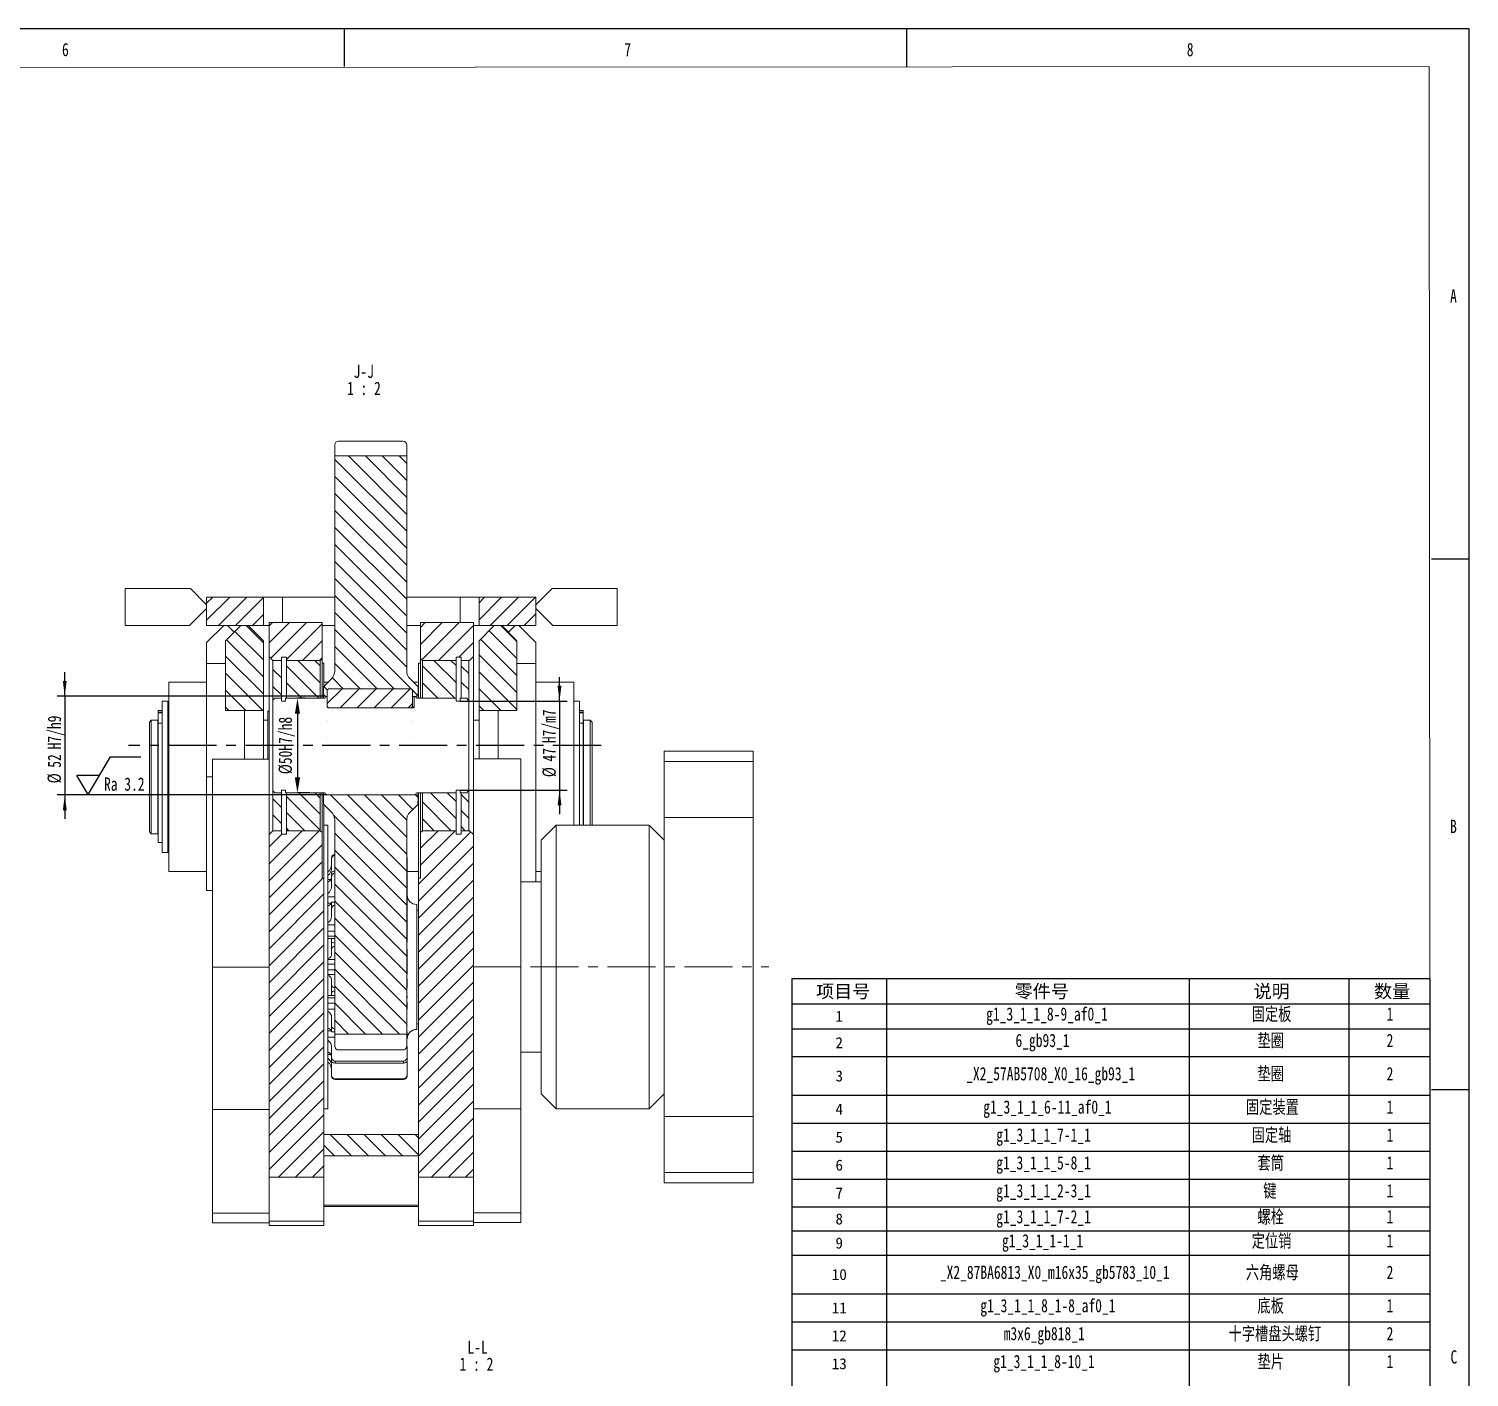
# Model space of a CAD drawing. Header units: millimetres. Extents: x 0 to 1189, y 0 to 841.
# Drawn here: x 808.3 to 1189, y 484.7 to 841 of the extents above; entities that cross this region are included whole.
import ezdxf

# ---------------------------------------------------------------- set-up
doc = ezdxf.new("R2010")
doc.units = ezdxf.units.MM
doc.header["$PDSIZE"] = -1
doc.linetypes.add('CENTERX2', pattern=[20.32, 12.7, -2.54, 2.54, -2.54])
for name, color, linetype in [('10', 7, 'Continuous'), ('5', 7, 'Continuous'), ('9', 7, 'Continuous'), ('图层11', 7, 'CENTERX2')]:
    doc.layers.add(name, color=color, linetype=linetype)
doc.styles.add('SLDTEXTSTYLE0', font='hyswlongfangsong.ttf')
doc.styles.add('SLDTEXTSTYLE1', font='hyswlongfangsong.ttf', dxfattribs={"bigfont": 'bigfont'})
doc.styles.add('SLDTEXTSTYLE3', font='', dxfattribs={"bigfont": 'bigfont'})
doc.styles.add('SLDTEXTSTYLE4', font='')
doc.styles.get('SLDTEXTSTYLE3').set_extended_font_data('宋体')
doc.styles.get('SLDTEXTSTYLE4').set_extended_font_data('宋体')
doc.dimstyles.new('SLDDIMSTYLE6', dxfattribs={"dimtxt": 3.5, "dimasz": 4.08, "dimexe": 0, "dimexo": 0.0625, "dimgap": 0.875, "dimtad": 2, "dimlfac": 2, "dimrnd": 1e-09, "dimzin": 12, "dimdsep": 46, "dimtxsty": 'SLDTEXTSTYLE0', "dimsah": 1, "dimcen": 0.09, "dimadec": 0, "dimazin": 3, "dimtfac": 1, "dimtmove": 0, "dimatfit": 0, "dimfxl": 1, "dimfrac": 2, "dimtolj": 1, "dimarcsym": 0})
doc.dimstyles.new('SLDDIMSTYLE7', dxfattribs={"dimtxt": 3.5, "dimasz": 4.08, "dimexe": 0, "dimexo": 0.0625, "dimgap": 0.875, "dimtad": 2, "dimdec": 0, "dimlfac": 2, "dimrnd": 1e-09, "dimzin": 12, "dimdsep": 46, "dimtxsty": 'SLDTEXTSTYLE0', "dimsah": 1, "dimcen": 0.09, "dimadec": 0, "dimazin": 3, "dimtfac": 1, "dimtdec": 0, "dimtmove": 0, "dimatfit": 0, "dimfxl": 1, "dimfrac": 2, "dimtolj": 1, "dimarcsym": 0})
pattern_1 = [(135, (0, 0), (-2.12132, -2.12132), [])]

# ---------------------------------------------------------------- blocks, each defined once
blk = doc.blocks.new('SW_TABLEANNOTATION_0')
at = {"layer": '10', "color": 0}
for p, q in [((0, 0), (0, -523.83)), ((168.62, 0), (0, 0)), ((24.94, 0), (24.94, -6.57)), ((104.97, 0), (104.97, -6.57)), ((147.2, 0), (147.2, -6.57)), ((168.62, -523.83), (168.62, 0)), ((0, -6.57), (168.62, -6.57)), ((24.94, -6.57), (24.94, -523.83)), ((104.97, -6.57), (104.97, -523.83)), ((147.2, -6.57), (147.2, -523.83)), ((0, -13.13), (168.62, -13.13)), ((0, -20.5), (168.62, -20.5)), ((0, -30.72), (168.62, -30.72)), ((0, -38.1), (168.62, -38.1)), ((0, -45.47), (168.62, -45.47)), ((0, -52.85), (168.62, -52.85)), ((0, -60.22), (168.62, -60.22)), ((0, -66.58), (168.62, -66.58)), ((0, -72.93), (168.62, -72.93)), ((0, -83.21), (168.62, -83.21)), ((0, -90.58), (168.62, -90.58)), ((0, -97.96), (168.62, -97.96))]:
    blk.add_line(p, q, dxfattribs=at)
at = {"layer": '10', "color": 0, "attachment_point": 1}
for s, insert, char_height, style in [('项目号', (6.36, -1.51), 3.5, 'SLDTEXTSTYLE3'), ('零件号', (58.85, -1.51), 3.5, 'SLDTEXTSTYLE3'), ('说明', (122.01, -1.51), 3.5, 'SLDTEXTSTYLE3'), ('数量', (153.84, -1.51), 3.5, 'SLDTEXTSTYLE3'), ('g1_3_1_1_8-9_af0_1', (51.31, -7.51), 3.5, 'SLDTEXTSTYLE0'), ('固定板', (121.49, -7.51), 3.5, 'SLDTEXTSTYLE1'), ('1', (11.5, -8.4), 2.91, 'SLDTEXTSTYLE4'), ('1', (157.14, -7.51), 3.5, 'SLDTEXTSTYLE0'), ('6_gb93_1', (59.07, -14.48), 3.5, 'SLDTEXTSTYLE0'), ('垫圈', (123.02, -14.48), 3.5, 'SLDTEXTSTYLE1'), ('2', (157.14, -14.48), 3.5, 'SLDTEXTSTYLE0'), ('2', (11.5, -15.37), 2.91, 'SLDTEXTSTYLE4'), ('垫圈', (123.02, -23.28), 3.5, 'SLDTEXTSTYLE1'), ('3', (11.5, -24.16), 2.91, 'SLDTEXTSTYLE4'), ('_X2_57AB5708_X0_16_gb93_1', (46.04, -23.28), 3.5, 'SLDTEXTSTYLE0'), ('2', (157.14, -23.28), 3.5, 'SLDTEXTSTYLE0'), ('4', (11.5, -32.96), 2.91, 'SLDTEXTSTYLE4'), ('g1_3_1_1_6-11_af0_1', (50.54, -32.07), 3.5, 'SLDTEXTSTYLE0'), ('固定装置', (119.96, -32.07), 3.5, 'SLDTEXTSTYLE1'), ('1', (157.14, -32.07), 3.5, 'SLDTEXTSTYLE0'), ('5', (11.5, -40.34), 2.91, 'SLDTEXTSTYLE4'), ('g1_3_1_1_7-1_1', (53.98, -39.45), 3.5, 'SLDTEXTSTYLE0'), ('固定轴', (121.49, -39.45), 3.5, 'SLDTEXTSTYLE1'), ('1', (157.14, -39.45), 3.5, 'SLDTEXTSTYLE0'), ('6', (11.5, -47.71), 2.91, 'SLDTEXTSTYLE4'), ('g1_3_1_1_5-8_1', (53.98, -46.82), 3.5, 'SLDTEXTSTYLE0'), ('套筒', (123.02, -46.82), 3.5, 'SLDTEXTSTYLE1'), ('1', (157.14, -46.82), 3.5, 'SLDTEXTSTYLE0'), ('7', (11.5, -55.09), 2.91, 'SLDTEXTSTYLE4'), ('g1_3_1_1_2-3_1', (53.98, -54.2), 3.5, 'SLDTEXTSTYLE0'), ('键', (124.55, -54.2), 3.5, 'SLDTEXTSTYLE1'), ('1', (157.14, -54.2), 3.5, 'SLDTEXTSTYLE0'), ('螺栓', (123.02, -61.06), 3.5, 'SLDTEXTSTYLE1'), ('8', (11.5, -61.95), 2.91, 'SLDTEXTSTYLE4'), ('g1_3_1_1_7-2_1', (53.98, -61.06), 3.5, 'SLDTEXTSTYLE0'), ('1', (157.14, -61.06), 3.5, 'SLDTEXTSTYLE0'), ('9', (11.5, -68.31), 2.91, 'SLDTEXTSTYLE4'), ('g1_3_1_1-1_1', (55.52, -67.42), 3.5, 'SLDTEXTSTYLE0'), ('定位销', (121.49, -67.42), 3.5, 'SLDTEXTSTYLE1'), ('1', (157.14, -67.42), 3.5, 'SLDTEXTSTYLE0'), ('_X2_87BA6813_X0_m16x35_gb5783_10_1', (39.08, -75.74), 3.5, 'SLDTEXTSTYLE0'), ('六角螺母', (119.96, -75.74), 3.5, 'SLDTEXTSTYLE1'), ('2', (157.14, -75.74), 3.5, 'SLDTEXTSTYLE0'), ('10', (10.53, -76.62), 2.91, 'SLDTEXTSTYLE4'), ('11', (10.53, -85.45), 2.91, 'SLDTEXTSTYLE4'), ('g1_3_1_1_8_1-8_af0_1', (49.77, -84.56), 3.5, 'SLDTEXTSTYLE0'), ('底板', (123.02, -84.56), 3.5, 'SLDTEXTSTYLE1'), ('1', (157.14, -84.56), 3.5, 'SLDTEXTSTYLE0'), ('12', (10.53, -92.83), 2.91, 'SLDTEXTSTYLE4'), ('m3x6_gb818_1', (55.94, -91.94), 3.5, 'SLDTEXTSTYLE0'), ('十字槽盘头螺钉', (115.37, -91.94), 3.5, 'SLDTEXTSTYLE1'), ('2', (157.14, -91.94), 3.5, 'SLDTEXTSTYLE0'), ('垫片', (123.02, -99.31), 3.5, 'SLDTEXTSTYLE1'), ('13', (10.53, -100.2), 2.91, 'SLDTEXTSTYLE4'), ('g1_3_1_1_8-10_1', (53.22, -99.31), 3.5, 'SLDTEXTSTYLE0'), ('1', (157.14, -99.31), 3.5, 'SLDTEXTSTYLE0')]:
    blk.add_mtext(s, dxfattribs=dict(at, insert=insert, char_height=char_height, style=style))
blk = doc.blocks.new('_D_31')
at = {"layer": '10', "color": 0, "lineweight": -2}
for p, q in [((881.34, 664.13), (879.34, 664.13)), ((879.34, 660.05), (879.34, 643.21)), ((882.55, 639.13), (879.34, 639.13))]:
    blk.add_line(p, q, dxfattribs=at)
at = {"layer": '10', "color": 0}
for points in [[(878.66, 660.05), (880.02, 660.05), (879.34, 664.13)], [(878.66, 643.21), (880.02, 643.21), (879.34, 639.13)]]:
    blk.add_solid(points, dxfattribs=at)
at = {"layer": 'Defpoints', "color": 0}
for p in [(881.4, 664.13), (879.34, 639.13), (882.61, 639.13)]:
    blk.add_point(p, dxfattribs=at)
at = {"layer": '10', "color": 0, "insert": (874.37, 651.63), "char_height": 3.5, "attachment_point": 2, "rotation": 90, "style": 'SLDTEXTSTYLE0'}
blk.add_mtext('\\A1;%%c50H7/h8', dxfattribs=at)
blk = doc.blocks.new('_D_32')
at = {"layer": '10'}
for p, q in [((817.85, 664.63), (817.85, 670.98)), ((886.72, 664.63), (815.85, 664.63)), ((817.85, 664.63), (817.85, 638.63)), ((887.1, 638.63), (815.85, 638.63)), ((817.85, 638.63), (817.85, 632.28))]:
    blk.add_line(p, q, dxfattribs=at)
for points in [[(817.85, 664.63), (818.36, 668.71), (817.34, 668.71)], [(817.85, 638.63), (817.34, 634.55), (818.36, 634.55)]]:
    blk.add_solid(points, dxfattribs=at)
at = {"layer": '10', "char_height": 3.5, "attachment_point": 1, "rotation": 90, "style": 'SLDTEXTSTYLE0'}
for s, insert in [(' H7/h9', (813.34, 648.83)), ('52', (813.34, 645.75)), ('%%c', (813.32, 641.64))]:
    blk.add_mtext(s, dxfattribs=dict(at, insert=insert))
blk = doc.blocks.new('_D_33')
at = {"layer": '10'}
for p, q in [((948.6, 663.38), (948.6, 669.73)), ((922.35, 663.38), (950.6, 663.38)), ((948.6, 663.38), (948.6, 639.88)), ((922.35, 639.88), (950.6, 639.88)), ((948.6, 639.88), (948.6, 633.53))]:
    blk.add_line(p, q, dxfattribs=at)
for points in [[(948.6, 663.38), (949.11, 667.46), (948.09, 667.46)], [(948.6, 639.88), (948.09, 635.8), (949.11, 635.8)]]:
    blk.add_solid(points, dxfattribs=at)
at = {"layer": '10', "char_height": 3.5, "attachment_point": 1, "rotation": 90, "style": 'SLDTEXTSTYLE0'}
for s, insert in [(' H7/m7', (944.09, 650.46)), ('47', (944.09, 647.39)), ('%%c', (944.08, 643.27))]:
    blk.add_mtext(s, dxfattribs=dict(at, insert=insert))
blk = doc.blocks.new('SW_NOTE_46')
at = {"layer": '10', "color": 0, "char_height": 3.5, "attachment_point": 2, "style": 'SLDTEXTSTYLE0'}
for s, insert in [('J-J', (3.17, 4.51)), ('1 : 2', (3.21, 0.01))]:
    blk.add_mtext(s, dxfattribs=dict(at, insert=insert))
blk = doc.blocks.new('SW_SFSYMBOL_2')
at = {"layer": '10', "color": 0}
for p, q in [((-4.2, 0), (1.7, 10)), ((1.7, 10), (9.75, 10)), ((-4.2, 0), (-7.15, 5)), ((-1.25, 5), (-7.15, 5))]:
    blk.add_line(p, q, dxfattribs=at)
at = {"layer": '10', "color": 0, "insert": (0, 4.51), "char_height": 3.5, "attachment_point": 1, "style": 'SLDTEXTSTYLE0'}
blk.add_mtext('Ra 3.2', dxfattribs=at)
blk = doc.blocks.new('SW_NOTE_60')
at = {"layer": '10', "color": 0, "char_height": 3.5, "attachment_point": 2, "style": 'SLDTEXTSTYLE0'}
for s, insert in [('L-L', (3.39, 4.51)), ('1 : 2', (3.1, 0.01))]:
    blk.add_mtext(s, dxfattribs=dict(at, insert=insert))

msp = doc.modelspace()

# ---------------------------------------------------------------- hatches: boundary and pattern name
at = {"linetype": 'Continuous', "lineweight": 0}
h = msp.add_hatch(dxfattribs=at)
h.set_pattern_fill('ANSI31', angle=90, style=0)
edge = h.paths.add_edge_path()
edge.add_arc((886.2242, 671.3705), 3, -45, 0.002317, ccw=False)
edge.add_line((888.3456, 669.2491), (886.2242, 667.1278))
edge.add_line((886.2242, 667.1278), (886.2242, 665.1278))
edge.add_line((886.2242, 665.1278), (886.7456, 664.6401))
edge.add_line((886.7456, 664.6401), (887.2266, 664.6401))
edge.add_line((887.2266, 664.6401), (887.2204, 666.351))
edge.add_line((887.2204, 666.351), (887.4489, 666.6191))
edge.add_line((887.4489, 666.6191), (909.4343, 666.6393))
edge.add_line((909.4343, 666.6393), (909.7007, 666.3418))
edge.add_line((909.7007, 666.3418), (909.7242, 664.6278))
edge.add_line((909.7242, 664.6278), (910.735, 664.6121))
edge.add_line((910.735, 664.6121), (911.2443, 665.1131))
edge.add_line((911.2443, 665.1131), (911.2242, 667.1278))
edge.add_line((911.2242, 667.1278), (909.1029, 669.2491))
edge.add_arc((911.2242, 671.3705), 3, 179.998183, 225, ccw=False)
edge.add_line((908.2242, 671.3706), (908.2242, 728.1479))
edge.add_line((908.2242, 728.1479), (889.2242, 728.1479))
edge.add_line((889.2242, 728.1479), (889.2242, 671.3706))
h = msp.add_hatch(dxfattribs=at)
h.set_pattern_fill('ANSI31', style=0)
h.paths.add_polyline_path([(855.3492, 690.8278), (855.3492, 683.3278), (870.3492, 683.3278), (870.3492, 690.8278)], flags=0)
h = msp.add_hatch(dxfattribs=at)
h.set_pattern_fill('ANSI31', style=0)
h.paths.add_polyline_path([(927.3492, 690.8278), (927.3492, 683.3278), (942.3492, 683.3278), (942.3492, 690.8278)], flags=0)
h = msp.add_hatch(dxfattribs=at)
h.set_pattern_fill('ANSI31', angle=90, style=0)
h.paths.add_polyline_path([(870.3492, 679.3278), (866.3492, 683.3278), (864.3492, 683.3278), (860.3492, 679.3278), (860.3492, 660.9278), (870.3492, 660.9278)], flags=0)
h = msp.add_hatch(dxfattribs=at)
h.set_pattern_fill('ANSI31', style=0)
h.paths.add_polyline_path([(875.0992, 675.0028), (876.4492, 675.0028), (876.4492, 674.1278), (885.3496, 674.1278), (885.8492, 674.6274), (885.8492, 684.1278), (871.8492, 684.1278), (871.8492, 675.1274), (872.8488, 674.1278), (875.0992, 674.1278)], flags=0)
h = msp.add_hatch(dxfattribs=at)
h.set_pattern_fill('ANSI31', style=0)
h.paths.add_polyline_path([(921.2492, 674.1278), (921.2492, 675.0028), (922.5992, 675.0028), (922.5992, 674.1278), (924.8496, 674.1278), (925.8492, 675.1274), (925.8492, 684.1278), (911.8492, 684.1278), (911.8492, 674.6274), (912.3488, 674.1278)], flags=0)
h = msp.add_hatch(dxfattribs=at)
h.set_pattern_fill('ANSI31', angle=90, style=0)
h.paths.add_polyline_path([(937.3492, 679.3278), (933.3492, 683.3278), (931.3492, 683.3278), (927.3492, 679.3278), (927.3492, 660.9278), (937.3492, 660.9278)], flags=0)
h = msp.add_hatch()
h.set_pattern_fill('ANSI31', color=256, angle=90, style=0)
h.paths.add_polyline_path([(885.3496, 674.1278), (876.4492, 674.1278), (876.4492, 664.1278), (885.3496, 664.1278)])
h.paths.add_polyline_path([(875.0992, 674.1278), (872.8488, 674.1278), (872.8488, 663.6274), (873.3492, 664.1278), (875.0992, 664.1278)])
h = msp.add_hatch()
h.set_pattern_fill('ANSI31', color=256, angle=90, style=0)
h.paths.add_polyline_path([(921.2492, 639.1278), (912.3488, 639.1278), (912.3488, 629.1278), (921.2492, 629.1278)])
h.paths.add_polyline_path([(921.2492, 674.1278), (912.3488, 674.1278), (912.3488, 664.1278), (921.2492, 664.1278)])
h = msp.add_hatch()
h.set_pattern_fill('_USER', color=256, scale=3, angle=135, style=0, pattern_type=0)
h.set_pattern_definition(pattern_1)
h.paths.add_polyline_path([(924.6001, 674.1278), (922.5992, 674.1278), (922.5992, 664.1278), (924.0992, 664.1278), (924.6001, 663.3779)])
h.paths.add_polyline_path([(924.6001, 639.8784), (924.0992, 639.1278), (922.5992, 639.1278), (922.5992, 629.1278), (924.6001, 629.1278)])
h = msp.add_hatch(dxfattribs=at)
h.set_pattern_fill('ANSI31', style=0)
edge = h.paths.add_edge_path(flags=0)
edge.add_spline(control_points=[(887.2245, 661.9279), (887.3245, 661.8279), (887.4245, 661.7279), (887.5245, 661.6279)], knot_values=[0.00000043, 0.00000043, 0.00000043, 0.00000043, 0.00084897, 0.00084897, 0.00084897, 0.00084897], weights=[1, 1, 1, 1], degree=3, periodic=0)
edge.add_line((887.5245, 661.6279), (909.424, 661.6279))
edge.add_spline(control_points=[(909.424, 661.6279), (909.524, 661.7279), (909.624, 661.8279), (909.724, 661.9279)], knot_values=[0.00000032, 0.00000032, 0.00000032, 0.00000032, 0.00084886, 0.00084886, 0.00084886, 0.00084886], weights=[1, 1, 1, 1], degree=3, periodic=0)
edge.add_ellipse((905.7242, 651.6278), major_axis=(0, 897.1659), ratio=0.00445848, start_angle=270.6578107, end_angle=270.9388387)
edge.add_spline(control_points=[(909.7237, 666.328), (909.6237, 666.428), (909.5236, 666.528), (909.4236, 666.628)], knot_values=[0.00000043, 0.00000043, 0.00000043, 0.00000043, 0.00084906, 0.00084906, 0.00084906, 0.00084906], weights=[1, 1, 1, 1], degree=3, periodic=0)
edge.add_line((909.4236, 666.628), (887.5248, 666.628))
edge.add_spline(control_points=[(887.5248, 666.628), (887.4248, 666.528), (887.3248, 666.428), (887.2248, 666.328)], knot_values=[0.00000032, 0.00000032, 0.00000032, 0.00000032, 0.00084895, 0.00084895, 0.00084895, 0.00084895], weights=[1, 1, 1, 1], degree=3, periodic=0)
edge.add_ellipse((891.2242, 651.6278), major_axis=(0, 897.1659), ratio=0.00445848, start_angle=89.0611613, end_angle=89.3421893)
h = msp.add_hatch()
h.set_pattern_fill('_USER', color=256, scale=3, angle=135, style=0, pattern_type=0)
h.set_pattern_definition(pattern_1)
h.paths.add_polyline_path([(885.3496, 639.1278), (876.4492, 639.1278), (876.4492, 629.1278), (885.3496, 629.1278)])
h.paths.add_polyline_path([(875.0992, 639.1278), (873.3492, 639.1278), (872.8488, 639.6282), (872.8488, 629.1278), (875.0992, 629.1278)])
h = msp.add_hatch(dxfattribs=at)
h.set_pattern_fill('ANSI31', angle=90, style=0)
edge = h.paths.add_edge_path()
edge.add_arc((911.2242, 631.8852), 3, 135, 180.002317, ccw=False)
edge.add_line((909.1029, 634.0065), (911.2242, 636.1278))
edge.add_line((911.2242, 636.1278), (911.2242, 638.6))
edge.add_line((911.2242, 638.6), (898.7242, 638.5901))
edge.add_line((898.7242, 638.5901), (886.2242, 638.5649))
edge.add_line((886.2242, 638.5649), (886.2242, 636.1278))
edge.add_line((886.2242, 636.1278), (888.3456, 634.0065))
edge.add_arc((886.2242, 631.8852), 3, 0, 45, ccw=False)
edge.add_line((889.2242, 631.8852), (889.2242, 575.4001))
edge.add_line((889.2242, 575.4001), (908.2242, 575.4001))
edge.add_line((908.2242, 575.4001), (908.2242, 631.8851))
h = msp.add_hatch(dxfattribs=at)
h.set_pattern_fill('ANSI31', style=0)
h.paths.add_polyline_path([(885.3496, 629.1278), (876.4492, 629.1278), (876.4492, 628.2528), (875.0992, 628.2528), (875.0992, 629.1278), (872.8488, 629.1278), (871.8492, 628.1282), (871.8492, 537.5787), (886.3492, 537.5787), (886.3492, 616.6278), (885.8492, 616.6278), (885.8492, 628.6282)], flags=0)
h = msp.add_hatch(dxfattribs=at)
h.set_pattern_fill('ANSI31', style=0)
h.paths.add_polyline_path([(921.2492, 629.1278), (912.3488, 629.1278), (911.8492, 628.6282), (911.8492, 616.6278), (911.3492, 616.6278), (911.3492, 537.5787), (925.8492, 537.5787), (925.8492, 628.1282), (924.8496, 629.1278), (922.5992, 629.1278), (922.5992, 628.2528), (921.2492, 628.2528)], flags=0)
h = msp.add_hatch(dxfattribs=at)
h.set_pattern_fill('ANSI31', angle=90, style=0)
h.paths.add_polyline_path([(911.3492, 543.1962), (911.3492, 548.8136), (886.3492, 548.8136), (886.3492, 543.1962)], flags=0)

# ---------------------------------------------------------------- linework, layer by layer
at = {"color": 7, "linetype": 'Continuous', "lineweight": 15}
for p, q in [((889.2242, 728.1479), (889.2242, 731.0826)), ((907.2242, 732.0731), (890.2242, 732.0731)), ((908.2242, 728.1479), (908.2242, 731.0826)), ((908.2242, 728.1479), (889.2242, 728.1479)), ((889.2242, 728.1479), (889.2242, 671.3706)), ((908.2242, 728.1479), (908.2242, 671.3706)), ((851.0492, 693.1278), (833.8492, 693.1278)), ((833.8492, 693.1278), (833.8492, 683.3278)), ((855.3492, 688.8278), (851.0492, 693.1278)), ((942.3492, 688.8278), (946.6492, 693.1278)), ((963.8492, 693.1278), (946.6492, 693.1278)), ((963.8492, 683.3278), (963.8492, 693.1278)), ((855.3492, 690.8278), (870.3492, 690.8278)), ((855.3492, 690.8278), (855.3492, 683.3278)), ((870.3492, 683.3278), (870.3492, 690.8278)), ((875.3492, 690.8278), (870.3492, 690.8278)), ((889.2242, 690.8278), (875.3492, 690.8278)), ((922.3492, 690.8278), (908.2242, 690.8278)), ((927.3492, 690.8278), (922.3492, 690.8278)), ((927.3492, 690.8278), (927.3492, 683.3278)), ((927.3492, 690.8278), (942.3492, 690.8278)), ((942.3492, 683.3278), (942.3492, 690.8278)), ((850.8492, 683.3278), (855.3492, 687.8278)), ((942.3492, 687.8278), (946.8492, 683.3278)), ((833.8492, 683.3278), (850.8492, 683.3278)), ((855.3492, 683.3278), (870.3492, 683.3278)), ((859.8492, 683.3278), (855.3492, 678.8278)), ((864.3492, 683.3278), (860.3492, 679.3278)), ((860.8492, 683.3278), (862.5992, 681.5778)), ((866.3492, 683.3278), (864.3492, 683.3278)), ((870.3492, 679.3278), (866.3492, 683.3278)), ((871.8492, 683.3278), (870.3492, 683.3278)), ((885.8492, 684.1278), (871.8492, 684.1278)), ((871.8492, 675.1274), (871.8492, 684.1278)), ((885.8492, 684.1278), (885.8492, 674.6274)), ((885.8492, 683.3278), (889.2242, 683.3278)), ((908.2242, 683.3278), (911.8492, 683.3278)), ((911.8492, 684.1278), (911.8492, 674.6274)), ((925.8492, 684.1278), (911.8492, 684.1278)), ((925.8492, 675.1274), (925.8492, 684.1278)), ((927.3492, 683.3278), (925.8492, 683.3278)), ((931.3492, 683.3278), (927.3492, 679.3278)), ((927.3492, 683.3278), (942.3492, 683.3278)), ((933.3492, 683.3278), (931.3492, 683.3278)), ((937.3492, 679.3278), (933.3492, 683.3278)), ((936.8492, 683.3278), (935.0992, 681.5778)), ((937.8492, 683.3278), (942.3492, 678.8278)), ((946.8492, 683.3278), (963.8492, 683.3278)), ((855.3492, 678.8278), (855.3492, 673.3278)), ((860.3492, 660.9278), (860.3492, 679.3278)), ((870.3492, 660.9278), (870.3492, 679.3278)), ((927.3492, 660.9278), (927.3492, 679.3278)), ((937.3492, 660.9278), (937.3492, 679.3278)), ((942.3492, 678.8278), (942.3492, 673.3278)), ((872.8488, 674.1278), (871.8492, 675.1274)), ((871.8492, 675.1274), (871.8492, 628.1282)), ((875.0992, 674.1278), (872.8488, 674.1278)), ((872.8488, 674.1278), (872.8488, 629.1278)), ((875.0992, 675.0028), (875.0992, 674.1278)), ((876.4492, 675.0028), (875.0992, 675.0028)), ((875.0992, 674.1278), (875.0992, 664.1278)), ((876.4492, 675.0028), (876.4492, 674.1278)), ((885.3496, 674.1278), (876.4492, 674.1278)), ((876.4492, 664.1278), (876.4492, 674.1278)), ((885.8492, 674.6274), (885.3496, 674.1278)), ((885.3496, 664.1278), (885.3496, 674.1278)), ((885.8492, 664.1278), (885.8492, 674.6274)), ((912.3488, 674.1278), (911.8492, 674.6274)), ((911.8492, 664.1278), (911.8492, 674.6274)), ((912.3488, 674.1278), (912.3488, 664.1278)), ((921.2492, 674.1278), (912.3488, 674.1278)), ((922.5992, 675.0028), (921.2492, 675.0028)), ((921.2492, 675.0028), (921.2492, 674.1278)), ((921.2492, 674.1278), (921.2492, 664.1278)), ((922.5992, 675.0028), (922.5992, 674.1278)), ((924.8496, 674.1278), (922.5992, 674.1278)), ((922.5992, 664.1278), (922.5992, 674.1278)), ((924.6001, 629.1278), (924.6001, 674.1278)), ((925.8492, 675.1274), (924.8496, 674.1278)), ((925.8492, 675.1274), (925.8492, 628.1282)), ((860.3492, 673.3278), (855.3492, 673.3278)), ((855.3492, 643.3278), (855.3492, 673.3278)), ((885.8492, 673.3664), (886.3492, 673.3664)), ((886.3492, 673.3664), (886.3492, 667.2528)), ((911.3492, 673.3664), (911.8492, 673.3664)), ((911.3492, 673.3664), (911.3492, 664.1278)), ((942.3492, 673.3278), (937.3492, 673.3278)), ((942.3492, 673.3278), (942.3492, 643.3278)), ((855.3492, 668.3278), (845.3492, 668.3278)), ((845.3492, 668.3278), (845.3492, 618.3278)), ((888.3456, 669.2491), (886.2242, 667.1278)), ((886.2242, 665.1278), (886.2242, 667.1278)), ((887.4242, 668.3278), (886.3492, 668.3278)), ((887.5248, 666.628), (887.2248, 666.328)), ((887.5248, 666.628), (909.4236, 666.628)), ((911.2242, 667.1278), (909.1029, 669.2491)), ((909.7237, 666.328), (909.4236, 666.628)), ((911.3492, 668.3278), (910.0242, 668.3278)), ((911.2242, 665.1278), (911.2242, 667.1278)), ((952.3492, 668.3278), (942.3492, 668.3278)), ((952.3492, 630.6278), (952.3492, 668.3278)), ((845.0492, 663.3278), (843.5492, 663.3278)), ((843.5492, 663.3278), (843.5492, 623.3278)), ((845.0492, 623.3278), (845.0492, 663.3278)), ((873.3492, 664.1278), (872.8492, 663.6278)), ((872.8492, 639.6278), (872.8492, 663.6278)), ((875.0992, 664.1278), (873.3492, 664.1278)), ((875.0992, 663.3778), (875.0992, 664.1278)), ((876.1992, 663.3778), (875.0992, 663.3778)), ((876.1992, 663.3778), (876.1992, 664.1278)), ((886.5992, 664.1278), (876.1992, 664.1278)), ((886.7242, 664.6278), (886.2242, 665.1278)), ((886.2242, 665.1278), (886.2242, 664.1278)), ((887.2246, 664.6278), (886.7242, 664.6278)), ((887.2246, 664.6278), (887.0992, 664.6278)), ((910.7242, 664.6278), (909.7238, 664.6278)), ((910.3492, 664.6278), (910.2238, 664.6278)), ((911.2242, 665.1278), (910.7242, 664.6278)), ((910.7242, 664.6278), (910.7242, 664.1613)), ((921.2492, 664.1278), (910.8492, 664.1278)), ((911.2242, 665.1278), (911.2242, 664.1278)), ((921.2492, 663.3778), (921.2492, 664.1278)), ((922.3492, 663.3778), (921.2492, 663.3778)), ((922.3492, 663.3778), (922.3492, 664.1278)), ((924.0992, 664.1278), (922.3492, 664.1278)), ((924.6001, 663.3778), (924.0992, 664.1278)), ((953.8492, 663.3278), (952.3492, 663.3278)), ((953.8492, 630.6278), (953.8492, 663.3278)), ((843.5492, 660.8976), (842.5492, 660.8976)), ((842.5492, 660.8976), (842.5492, 660.4698)), ((842.5492, 660.4698), (843.5492, 660.4698)), ((842.5492, 660.4698), (842.5492, 660.2926)), ((842.5492, 660.2926), (843.5492, 660.2926)), ((842.5492, 657.4956), (842.5492, 660.2926)), ((845.3492, 660.8778), (845.0492, 660.5778)), ((860.3492, 660.9278), (870.3492, 660.9278)), ((865.3492, 660.9278), (865.3492, 648.0278)), ((870.3492, 648.0278), (870.3492, 660.9278)), ((871.8492, 660.8778), (871.5492, 660.5778)), ((871.5492, 660.5778), (871.5492, 648.0278)), ((887.2245, 661.9279), (887.5245, 661.6279)), ((910.024, 661.6279), (887.4245, 661.6279)), ((887.5245, 661.6279), (909.424, 661.6279)), ((909.424, 661.6279), (909.724, 661.9279)), ((927.3492, 660.9278), (937.3492, 660.9278)), ((927.3492, 660.9278), (927.3492, 648.1278)), ((932.3492, 648.1278), (932.3492, 660.9278)), ((954.8492, 660.8976), (953.8492, 660.8976)), ((953.8492, 660.4698), (954.8492, 660.4698)), ((953.8492, 660.2926), (954.8492, 660.2926)), ((954.8492, 660.8976), (954.8492, 660.4698)), ((954.8492, 660.2926), (954.8492, 660.4698)), ((954.8492, 660.2926), (954.8492, 657.4956)), ((840.6993, 658.3278), (840.1992, 657.8278)), ((840.1992, 657.8278), (840.1992, 628.8279)), ((842.4492, 658.3278), (840.6993, 658.3278)), ((840.6993, 658.3278), (840.6993, 628.3278)), ((842.4492, 658.3278), (842.4492, 628.3278)), ((842.5492, 657.5778), (842.4492, 657.5778)), ((842.5492, 657.4956), (842.5492, 626.0178)), ((843.5492, 657.4956), (842.5492, 657.4956)), ((871.5492, 658.3278), (870.3492, 658.3278)), ((927.3492, 658.3278), (925.8492, 658.3278)), ((954.8492, 657.4956), (953.8492, 657.4956)), ((954.9492, 657.5778), (954.8492, 657.5778)), ((954.8492, 657.4956), (954.8492, 630.6278)), ((956.6992, 658.3278), (954.9492, 658.3278)), ((954.9492, 658.3278), (954.9492, 630.6278)), ((957.1992, 657.8278), (956.6992, 658.3278)), ((956.6992, 630.6278), (956.6992, 658.3278)), ((957.1992, 630.6278), (957.1992, 657.8278)), ((871.8492, 648.0278), (856.8492, 648.0278)), ((856.8492, 648.0278), (856.8492, 593.0839)), ((938.3492, 648.1278), (925.8492, 648.1278)), ((938.3492, 648.1278), (938.3492, 593.1278)), ((999.7492, 650.1278), (976.2492, 650.1278)), ((976.2492, 650.1278), (976.2492, 647.4206)), ((999.7492, 647.4206), (976.2492, 647.4206)), ((976.2492, 647.4206), (976.2492, 632.5768)), ((999.7492, 647.4206), (999.7492, 650.1278)), ((999.7492, 632.5768), (999.7492, 647.4206)), ((855.3492, 643.3278), (855.3492, 613.3278)), ((942.3492, 643.3278), (942.3492, 615.6278)), ((872.8492, 639.6278), (873.3492, 639.1278)), ((875.0992, 639.8778), (876.1992, 639.8778)), ((875.0992, 639.1278), (875.0992, 639.8778)), ((876.1992, 639.1278), (876.1992, 639.8778)), ((921.2492, 639.8778), (922.3492, 639.8778)), ((921.2492, 639.1278), (921.2492, 639.8778)), ((922.3492, 639.1278), (922.3492, 639.8778)), ((924.0992, 639.1278), (924.5992, 639.8771)), ((873.3492, 639.1278), (875.0992, 639.1278)), ((875.0992, 639.1278), (875.0992, 629.1278)), ((876.1992, 639.1278), (886.5992, 639.1278)), ((876.4492, 629.1278), (876.4492, 639.1278)), ((885.3496, 629.1278), (885.3496, 639.1278)), ((885.8492, 628.6282), (885.8492, 639.1278)), ((886.2242, 639.1278), (886.2242, 638.752)), ((886.2242, 638.752), (886.2242, 636.6958)), ((886.2242, 638.6045), (911.2242, 638.6045)), ((886.2242, 636.6704), (886.2242, 636.6958)), ((886.2242, 636.4926), (886.2242, 636.6704)), ((886.2242, 636.4926), (886.2242, 636.4777)), ((886.2242, 636.1278), (886.2242, 636.4777)), ((886.2242, 636.1278), (888.3456, 634.0065)), ((886.3435, 638.6045), (911.1049, 638.6045)), ((886.3492, 636.0028), (886.3492, 616.6278)), ((887.0992, 638.6278), (910.3492, 638.6278)), ((909.1029, 634.0065), (911.2242, 636.1278)), ((910.8492, 639.1278), (921.2492, 639.1278)), ((911.1049, 636.4949), (911.2242, 636.4926)), ((911.2242, 639.1278), (911.2242, 638.752)), ((911.2242, 638.752), (911.2242, 636.6958)), ((911.2242, 636.6958), (911.2242, 636.6704)), ((911.2242, 636.4926), (911.2242, 636.4777)), ((911.2242, 636.1278), (911.2242, 636.4777)), ((911.3492, 639.1278), (911.3492, 616.6278)), ((911.8492, 628.6282), (911.8492, 639.1278)), ((912.3488, 639.1278), (912.3488, 629.1278)), ((921.2492, 639.1278), (921.2492, 629.1278)), ((922.3492, 639.1278), (924.0992, 639.1278)), ((922.5992, 629.1278), (922.5992, 639.1278)), ((889.2242, 631.8851), (889.2242, 575.4001)), ((908.2242, 631.8851), (908.2242, 575.4001)), ((976.2492, 632.5768), (999.7492, 632.5768)), ((976.2492, 632.5768), (976.2492, 553.5768)), ((999.7492, 553.5768), (999.7492, 632.5768)), ((840.1992, 628.8279), (840.6993, 628.3278)), ((840.6993, 628.3278), (842.4492, 628.3278)), ((842.4492, 629.0778), (842.5492, 629.0778)), ((871.8492, 628.1282), (872.8488, 629.1278)), ((871.8492, 537.5787), (871.8492, 628.1282)), ((872.8488, 629.1278), (875.0992, 629.1278)), ((875.0992, 629.1278), (875.0992, 628.2528)), ((875.0992, 628.2528), (876.4492, 628.2528)), ((876.4492, 629.1278), (876.4492, 628.2528)), ((876.4492, 629.1278), (885.3496, 629.1278)), ((885.3496, 629.1278), (885.8492, 628.6282)), ((885.8492, 628.6282), (885.8492, 616.6278)), ((887.3492, 630.6278), (886.3492, 630.6278)), ((887.3492, 555.6278), (887.3492, 630.6278)), ((911.8492, 628.6282), (912.3488, 629.1278)), ((911.8492, 628.6282), (911.8492, 616.6278)), ((912.3488, 629.1278), (921.2492, 629.1278)), ((921.2492, 629.1278), (921.2492, 628.2528)), ((921.2492, 628.2528), (922.5992, 628.2528)), ((922.5992, 629.1278), (922.5992, 628.2528)), ((922.5992, 629.1278), (924.8496, 629.1278)), ((924.8496, 629.1278), (925.8492, 628.1282)), ((925.8492, 537.5787), (925.8492, 628.1282)), ((947.7492, 630.6278), (943.7492, 626.6278)), ((972.2492, 630.6278), (947.7492, 630.6278)), ((947.7492, 630.6278), (947.7492, 555.6278)), ((976.2492, 626.6278), (972.2492, 630.6278)), ((972.2492, 555.6278), (972.2492, 630.6278)), ((842.5492, 626.0178), (843.5492, 626.0178)), ((845.0492, 626.0778), (845.3492, 625.7778)), ((943.7492, 626.6278), (943.7492, 593.101)), ((843.5492, 623.3278), (845.0492, 623.3278)), ((888.3492, 621.9814), (888.3492, 621.5516)), ((888.3492, 621.5516), (888.3492, 619.3534)), ((908.3492, 621.9814), (908.3492, 621.5516)), ((908.3492, 621.5516), (908.3492, 618.1826)), ((845.3492, 618.3278), (855.3492, 618.3278)), ((887.3492, 618.3278), (887.3583, 618.3278)), ((888.3492, 618.0076), (888.3492, 616.7872)), ((888.3492, 616.7872), (888.3492, 614.5246)), ((908.3492, 618.3278), (911.3492, 618.3278)), ((908.3492, 618.0076), (908.3492, 616.7872)), ((908.3492, 616.7872), (908.3492, 611.6673)), ((942.3492, 618.3278), (943.7492, 618.3278)), ((855.3492, 613.3278), (856.8492, 613.3278)), ((885.8492, 616.6278), (886.3492, 616.6278)), ((886.3492, 537.5787), (886.3492, 616.6278)), ((911.3492, 616.6278), (911.8492, 616.6278)), ((911.3492, 537.5787), (911.3492, 616.6278)), ((943.7492, 615.6278), (938.3492, 615.6278)), ((888.3492, 610.2461), (888.3492, 608.4209)), ((889.2242, 610.2626), (888.5912, 610.2626)), ((908.3492, 611.6673), (908.3492, 610.2421)), ((908.3492, 610.2461), (908.3492, 608.4209)), ((910.8492, 609.6278), (910.8492, 576.6459)), ((888.3492, 608.4209), (888.3492, 606.4384)), ((908.3492, 608.4209), (908.3492, 604.2444)), ((911.3492, 608.1278), (910.8492, 608.1278)), ((908.3492, 604.2444), (908.3492, 602.6225)), ((908.3492, 601.2407), (908.3492, 602.6225)), ((889.2242, 600.6671), (887.5433, 600.6671)), ((888.3492, 600.4874), (888.3492, 599.8784)), ((888.3492, 599.8784), (888.3492, 597.7263)), ((888.3492, 597.7263), (888.3492, 596.3257)), ((908.3492, 600.6671), (908.2242, 600.6671)), ((908.3492, 601.2407), (908.3492, 600.7639)), ((908.3492, 600.6539), (908.3492, 599.8784)), ((908.3492, 599.8784), (908.3492, 599.7108)), ((908.3492, 597.7263), (908.3492, 595.1292)), ((908.3492, 595.1292), (908.3492, 593.8569)), ((908.3492, 592.3618), (908.3492, 593.8569)), ((871.8492, 593.0839), (856.8492, 593.0839)), ((856.8492, 593.0839), (856.8492, 555.4839)), ((908.3492, 592.3618), (908.3492, 591.0877)), ((908.3492, 590.0175), (908.3492, 588.4831)), ((925.8492, 593.1278), (938.3492, 593.1278)), ((938.3492, 593.1278), (938.3492, 555.6278)), ((943.7492, 593.101), (943.7492, 559.6278)), ((888.3492, 589.8866), (888.3492, 588.4831)), ((888.3492, 588.4831), (888.3492, 586.3317)), ((888.3492, 586.3317), (888.3492, 585.7262)), ((908.3492, 588.4831), (908.3492, 587.5838)), ((887.5411, 585.5495), (889.2242, 585.5495)), ((908.2242, 585.5495), (908.3492, 585.5495)), ((908.3492, 585.5042), (908.3492, 584.9804)), ((908.3492, 583.5995), (908.3492, 583.8555)), ((908.3492, 583.5995), (908.3492, 581.9766)), ((888.3492, 579.7792), (888.3492, 577.7949)), ((888.3492, 577.7949), (888.3492, 575.9717)), ((888.5871, 575.9539), (889.2242, 575.9539)), ((889.2242, 575.4001), (908.2242, 575.4001)), ((889.2242, 572.1749), (889.2242, 575.4001)), ((908.2242, 572.1749), (908.2242, 575.4001)), ((908.3492, 575.9807), (908.3492, 574.5632)), ((910.8492, 578.1278), (911.3492, 578.1278)), ((910.8492, 576.6459), (910.8492, 576.6278)), ((888.3492, 571.7041), (888.3492, 569.441)), ((890.2242, 571.1851), (907.2242, 571.1851)), ((908.3492, 572.111), (908.3492, 569.441)), ((888.3492, 569.441), (888.3492, 568.2236)), ((889.3492, 567.7468), (889.3492, 568.2247)), ((889.3492, 568.2247), (907.3492, 568.2247)), ((907.3492, 567.7468), (889.3492, 567.7468)), ((907.3492, 568.2247), (907.3492, 567.7468)), ((908.3492, 569.441), (908.3492, 568.2236)), ((908.3492, 568.0731), (908.3492, 564.6932)), ((938.3492, 570.6278), (943.7492, 570.6278)), ((888.3492, 566.8905), (888.3492, 564.6932)), ((888.3492, 564.6932), (888.3492, 564.2669)), ((889.3492, 563.5656), (907.3492, 563.5656)), ((889.3492, 563.3982), (889.3492, 563.5656)), ((907.3492, 563.3982), (889.3492, 563.3982)), ((907.3492, 563.5656), (907.3492, 563.3982)), ((908.3492, 564.6932), (908.3492, 564.2669)), ((943.7492, 559.6278), (947.7492, 555.6278)), ((972.2492, 555.6278), (976.2492, 559.6278)), ((871.8492, 555.4839), (856.8492, 555.4839)), ((856.8492, 555.4839), (856.8492, 528.1059)), ((886.3492, 555.6278), (887.3492, 555.6278)), ((938.3492, 555.6278), (925.8492, 555.6278)), ((938.3492, 555.6278), (938.3492, 528.1278)), ((947.7492, 555.6278), (972.2492, 555.6278)), ((999.7492, 553.5768), (976.2492, 553.5768)), ((976.2492, 553.5768), (976.2492, 538.8073)), ((999.7492, 538.8073), (999.7492, 553.5768)), ((911.3492, 548.8136), (886.3492, 548.8136)), ((886.3492, 548.8136), (886.3492, 543.1962)), ((911.3492, 543.1962), (911.3492, 548.8136)), ((911.3492, 543.1962), (886.3492, 543.1962)), ((871.8492, 537.5787), (886.3492, 537.5787)), ((871.8492, 537.5787), (871.8492, 525.927)), ((886.3492, 525.927), (886.3492, 537.5787)), ((911.3492, 537.5787), (925.8492, 537.5787)), ((911.3492, 537.5787), (911.3492, 525.927)), ((925.8492, 537.5787), (925.8492, 525.927)), ((999.7492, 538.8073), (976.2492, 538.8073)), ((976.2492, 538.8073), (976.2492, 536.1278)), ((999.7492, 536.1278), (999.7492, 538.8073)), ((976.2492, 536.1278), (999.7492, 536.1278)), ((911.3492, 530.2041), (886.3492, 530.2041)), ((886.3492, 529.8278), (911.3492, 529.8278)), ((871.8492, 528.1059), (856.8492, 528.1059)), ((856.8492, 528.1059), (856.8492, 525.5218)), ((871.8492, 525.5218), (856.8492, 525.5218)), ((886.3492, 525.927), (871.8492, 525.927)), ((871.8492, 525.927), (871.8492, 524.8278)), ((886.3492, 524.8278), (886.3492, 525.927)), ((925.8492, 525.927), (911.3492, 525.927)), ((911.3492, 525.927), (911.3492, 524.8278)), ((938.3492, 528.1278), (925.8492, 528.1278)), ((925.8492, 525.927), (925.8492, 524.8278)), ((938.3492, 525.6278), (925.8492, 525.6278)), ((938.3492, 528.1278), (938.3492, 525.6278)), ((886.3492, 524.8278), (871.8492, 524.8278)), ((925.8492, 524.8278), (911.3492, 524.8278))]:
    msp.add_line(p, q, dxfattribs=at)
at = {"color": 8, "linetype": 'Continuous', "lineweight": 15}
for p, q in [((875.3492, 690.8278), (875.3492, 684.1278)), ((922.3492, 684.1278), (922.3492, 690.8278)), ((887.2641, 661.8302), (887.2245, 661.8279)), ((887.5224, 661.6301), (887.4245, 661.6279)), ((856.8492, 643.3278), (855.3492, 643.3278)), ((887.3492, 616.2677), (888.1404, 616.2677)), ((887.3492, 611.6673), (889.2242, 611.6673)), ((888.3356, 609.9425), (887.3492, 609.9425)), ((908.2242, 611.6673), (908.3492, 611.6673)), ((887.3492, 604.2444), (889.2242, 604.2444)), ((889.2242, 602.6225), (887.3492, 602.6225)), ((908.2242, 604.2444), (908.3492, 604.2444)), ((908.3492, 602.6225), (908.2242, 602.6225)), ((887.3492, 601.2407), (889.2242, 601.2407)), ((908.2242, 601.2407), (908.3492, 601.2407)), ((887.3492, 595.1292), (889.2242, 595.1292)), ((889.2242, 593.8569), (887.3492, 593.8569)), ((908.2242, 595.1292), (908.3492, 595.1292)), ((908.3492, 593.8569), (908.2242, 593.8569)), ((887.3492, 592.3618), (889.2242, 592.3618)), ((889.2242, 591.0877), (887.3492, 591.0877)), ((908.2242, 592.3618), (908.3492, 592.3618)), ((908.3492, 591.0877), (908.2242, 591.0877)), ((889.2242, 584.9804), (887.3492, 584.9804)), ((887.3492, 583.5995), (889.2242, 583.5995)), ((908.3492, 584.9804), (908.2242, 584.9804)), ((908.2242, 583.5995), (908.3492, 583.5995)), ((889.2242, 581.9766), (887.3492, 581.9766)), ((908.3492, 581.9766), (908.2242, 581.9766)), ((887.3492, 576.2879), (888.3273, 576.2879)), ((889.2242, 574.5632), (887.3492, 574.5632)), ((908.3492, 574.5632), (908.2242, 574.5632)), ((888.1442, 569.9761), (887.3492, 569.9761))]:
    msp.add_line(p, q, dxfattribs=at)
at = {"color": 8, "linetype": 'Continuous', "lineweight": 15, "flags": 128}
msp.add_lwpolyline([(910.024, 661.6279), (909.735, 661.6342), (909.4323, 661.6362)], dxfattribs=at)
at = {"color": 7, "linetype": 'Continuous', "lineweight": 15, "flags": 128}
for points in [[(911.2242, 636.6704), (911.1594, 636.5966), (911.1236, 636.5498), (911.1046, 636.5189), (911.099, 636.4994), (911.1049, 636.4949)], [(908.2242, 622.3869), (908.2697, 622.3242), (908.3492, 621.9814)], [(908.3492, 621.5516), (908.259, 622.0194), (908.2242, 622.0724)], [(888.3492, 618.0076), (888.4395, 618.2125), (888.6869, 618.3695), (888.9464, 618.4448), (889.2242, 618.4765)], [(908.2242, 618.2351), (908.2697, 618.2009), (908.3492, 618.0076)], [(908.3492, 616.7872), (908.259, 617.287), (908.2242, 617.3443)], [(908.2242, 610.261), (908.2697, 610.2604), (908.3492, 610.2461)], [(908.3492, 608.4209), (908.259, 608.8767), (908.2242, 608.9295)], [(887.3492, 600.6605), (887.3833, 600.6619), (887.9245, 600.6624), (888.2518, 600.6029), (888.3492, 600.4874)], [(888.3492, 599.8784), (888.4395, 599.7008), (888.6869, 599.5459), (888.9464, 599.4649), (889.2242, 599.4294)], [(908.2242, 599.6785), (908.2697, 599.7116), (908.3492, 599.8784)], [(908.3492, 597.7263), (908.259, 598.0687), (908.2242, 598.1091)], [(889.2242, 586.7767), (889.0636, 586.765), (888.8115, 586.7082), (888.5975, 586.6204), (888.4288, 586.4978), (888.3492, 586.3317)], [(908.2242, 588.0987), (908.2697, 588.1605), (908.3492, 588.4831)], [(908.3492, 586.3317), (908.259, 586.5086), (908.2242, 586.5303)], [(888.3492, 585.7262), (888.2031, 585.5943), (887.7552, 585.5486), (887.3492, 585.5599)], [(908.2242, 577.2846), (908.2697, 577.3657), (908.3492, 577.7949)], [(889.3492, 567.7468), (889.0636, 567.7654), (888.8115, 567.8173), (888.5975, 567.9019), (888.4288, 568.0296), (888.3492, 568.2236)], [(908.3492, 568.2236), (908.259, 568.0179), (908.0115, 567.8603), (907.7521, 567.7847), (907.4355, 567.7485), (907.3492, 567.7468)]]:
    msp.add_lwpolyline(points, dxfattribs=at)
at = {"color": 7, "linetype": 'Continuous', "lineweight": 15}
for centre, radius, start, end in [((890.2203, 731.0769), 0.9961, 89.776257, 179.672989), ((907.2281, 731.0769), 0.9961, 0.327104, 90.223863), ((886.2242, 671.3705), 3, 315, 0.00319), ((911.2242, 671.3705), 3, 179.998183, 225), ((886.5992, 664.3778), 0.25, 270, 0), ((887.0992, 664.3778), 0.25, 90, 180), ((910.3492, 664.3778), 0.25, 0, 90), ((910.8492, 664.3778), 0.25, 180, 270), ((887.4245, 661.8279), 0.2, 179.997513, 270.003021), ((910.024, 661.8279), 0.2, 269.997241, 0.002226), ((886.5992, 638.8778), 0.25, 360, 90), ((887.0992, 638.8778), 0.25, 180, 270), ((910.3492, 638.8778), 0.25, 270, 0), ((910.8492, 638.8778), 0.25, 90, 180), ((886.2242, 631.8852), 3, 0, 45), ((911.2242, 631.8852), 3, 135, 180), ((889.3892, 621.6296), 1.0429, 99.103341, 184.285989), ((889.2583, 621.927), 0.9106, 92.141145, 176.57899), ((886.162, 620.1215), 2.1881, 302.859246, 1.645755), ((885.9188, 619.2302), 2.4335, 306.000657, 2.901478), ((886.6747, 617.042), 1.6819, 293.644072, 354.624402), ((889.4515, 616.8968), 1.1077, 101.838572, 185.677244), ((886.1368, 614.3842), 2.2169, 303.155076, 3.630773), ((887.1049, 610.7768), 1.4842, 279.474204, 326.96785), ((889.3935, 608.4863), 1.0464, 99.311881, 183.582522), ((888.8905, 601.7751), 8.4882, 87.746843, 93.656203), ((910.8492, 612.1278), 2.5, 180, 270), ((886.6947, 606.363), 1.6563, 293.278546, 2.608039), ((889.2507, 597.6576), 0.9041, 91.679004, 175.64313), ((887.2842, 596.4408), 1.0712, 273.48037, 353.834216), ((887.2373, 589.7461), 1.1208, 7.200043, 84.267613), ((889.2713, 588.5673), 0.9259, 185.214749, 267.087935), ((886.6736, 579.871), 1.6782, 356.864191, 66.258266), ((887.1497, 575.4957), 1.4189, 32.285183, 81.916235), ((889.4182, 577.7434), 1.0702, 177.239667, 259.559593), ((888.9167, 584.8585), 8.9049, 266.346495, 271.979251), ((910.8492, 574.1278), 2.5, 90, 180), ((886.1418, 571.881), 2.2145, 355.416892, 56.959067), ((890.2201, 572.181), 0.9959, 180.352593, 270.239335), ((907.2301, 572.1792), 0.9941, 269.659596, 359.748263), ((886.6954, 569.1833), 1.6622, 5.752085, 66.835746), ((885.9348, 567.0559), 2.4201, 356.079704, 54.235647), ((886.1568, 566.0952), 2.1926, 359.240627, 57.055272), ((889.4363, 569.3155), 1.0943, 173.416542, 265.437513), ((907.2254, 569.3458), 1.1279, 276.30458, 4.841366), ((889.3966, 564.6148), 1.0503, 175.719405, 267.41621), ((889.2847, 564.3339), 0.9379, 184.097724, 273.943864), ((907.2818, 564.6326), 1.0691, 273.615133, 3.249253), ((907.3946, 564.3559), 0.9588, 267.287424, 354.670988)]:
    msp.add_arc(centre, radius, start, end, dxfattribs=at)
at = {"color": 8, "linetype": 'Continuous', "lineweight": 15}
msp.add_arc((909.7038, 646.3495), 15.4872, 88.075227, 90.06412, dxfattribs=at)
at = {"color": 7, "linetype": 'Continuous', "lineweight": 15}
for centre, start_param, end_param in [((891.2242, 651.6278), 1.5544105, 1.55931536), ((905.7242, 651.6278), 4.72386994, 4.72877481), ((891.2242, 651.6278), 1.55630575, 1.55942683), ((906.2242, 651.6278), 4.72375847, 4.72687956)]:
    msp.add_ellipse(centre, major_axis=(0, 897.1659), ratio=0.00445848, start_param=start_param, end_param=end_param, dxfattribs=at)
at = {"layer": '10', "color": 7}
for p, q in [((891.75, 831), (891.75, 841)), ((1040.375, 831), (1040.375, 841)), ((1189, 700.8333), (1179, 700.8333)), ((1189, 560.6667), (1179, 560.6667))]:
    msp.add_line(p, q, dxfattribs=at)
at = {"layer": '10', "linetype": 'CENTERX2', "lineweight": 0}
msp.add_line((940.9509, 593.1278), (1003.898, 593.1278), dxfattribs=at)
at = {"layer": '5', "color": 7, "lineweight": 15}
for p, q in [((1178.4503, 831.0499), (24.4505, 830.2687)), ((1179.0061, 10), (1178.4503, 831.0499))]:
    msp.add_line(p, q, dxfattribs=at)
at = {"layer": '9', "color": 7}
for p, q in [((1189, 841), (0, 841)), ((1189, 0), (1189, 841))]:
    msp.add_line(p, q, dxfattribs=at)
at = {"layer": '图层11'}
msp.add_line((959.5659, 651.6278), (834.6977, 651.6278), dxfattribs=at)

# ---------------------------------------------------------------- block references
at = {"layer": '10'}
for name, p in [('SW_NOTE_46', (893.6929, 747.7393)), ('SW_SFSYMBOL_2', (828.2223, 638.6842)), ('SW_TABLEANNOTATION_0', (1010.0316, 589.9462)), ('SW_NOTE_60', (923.549, 489.9112))]:
    msp.add_blockref(name, p, dxfattribs=at)

# ---------------------------------------------------------------- texts
at = {"layer": '9', "color": 7, "char_height": 3.5, "attachment_point": 2, "style": 'SLDTEXTSTYLE0'}
for s, insert in [('6', (818.0145, 837.2617)), ('7', (966.6282, 837.2617)), ('8', (1115.2614, 837.2617)), ('A', (1184.8373, 772.1784)), ('B', (1184.8431, 632.0117)), ('C', (1184.9494, 491.8451))]:
    msp.add_mtext(s, dxfattribs=dict(at, insert=insert))

# ---------------------------------------------------------------- dimensions: what is measured, and where the dimension line sits
at = {"layer": '10'}
for base, p1, p2, angle, text, dimstyle, picture, middle in [((817.8492, 638.6278), (886.7242, 664.6278), (887.0992, 638.6278), 270, '%%c<>H7/h9', 'SLDDIMSTYLE6', '_D_32', (817.8492, 649.8377)), ((948.6026, 639.8778), (922.3492, 663.3778), (922.3492, 639.8778), 90, '%%c<>H7/m7', 'SLDDIMSTYLE6', '_D_33', (948.6026, 651.7193)), ((879.3362, 639.1278), (881.3992, 664.1278), (882.6088, 639.1278), 90, '%%c<>H7/h8', 'SLDDIMSTYLE7', '_D_31', (879.3362, 651.6278))]:
    dim = msp.add_linear_dim(base=base, p1=p1, p2=p2, angle=angle, text=text, dimstyle=dimstyle, dxfattribs=at)
    dim.commit()
    dim.dimension.update_dxf_attribs({"geometry": picture, "text_midpoint": middle, "dimtype": 160})

doc.saveas('drawing.dxf')
